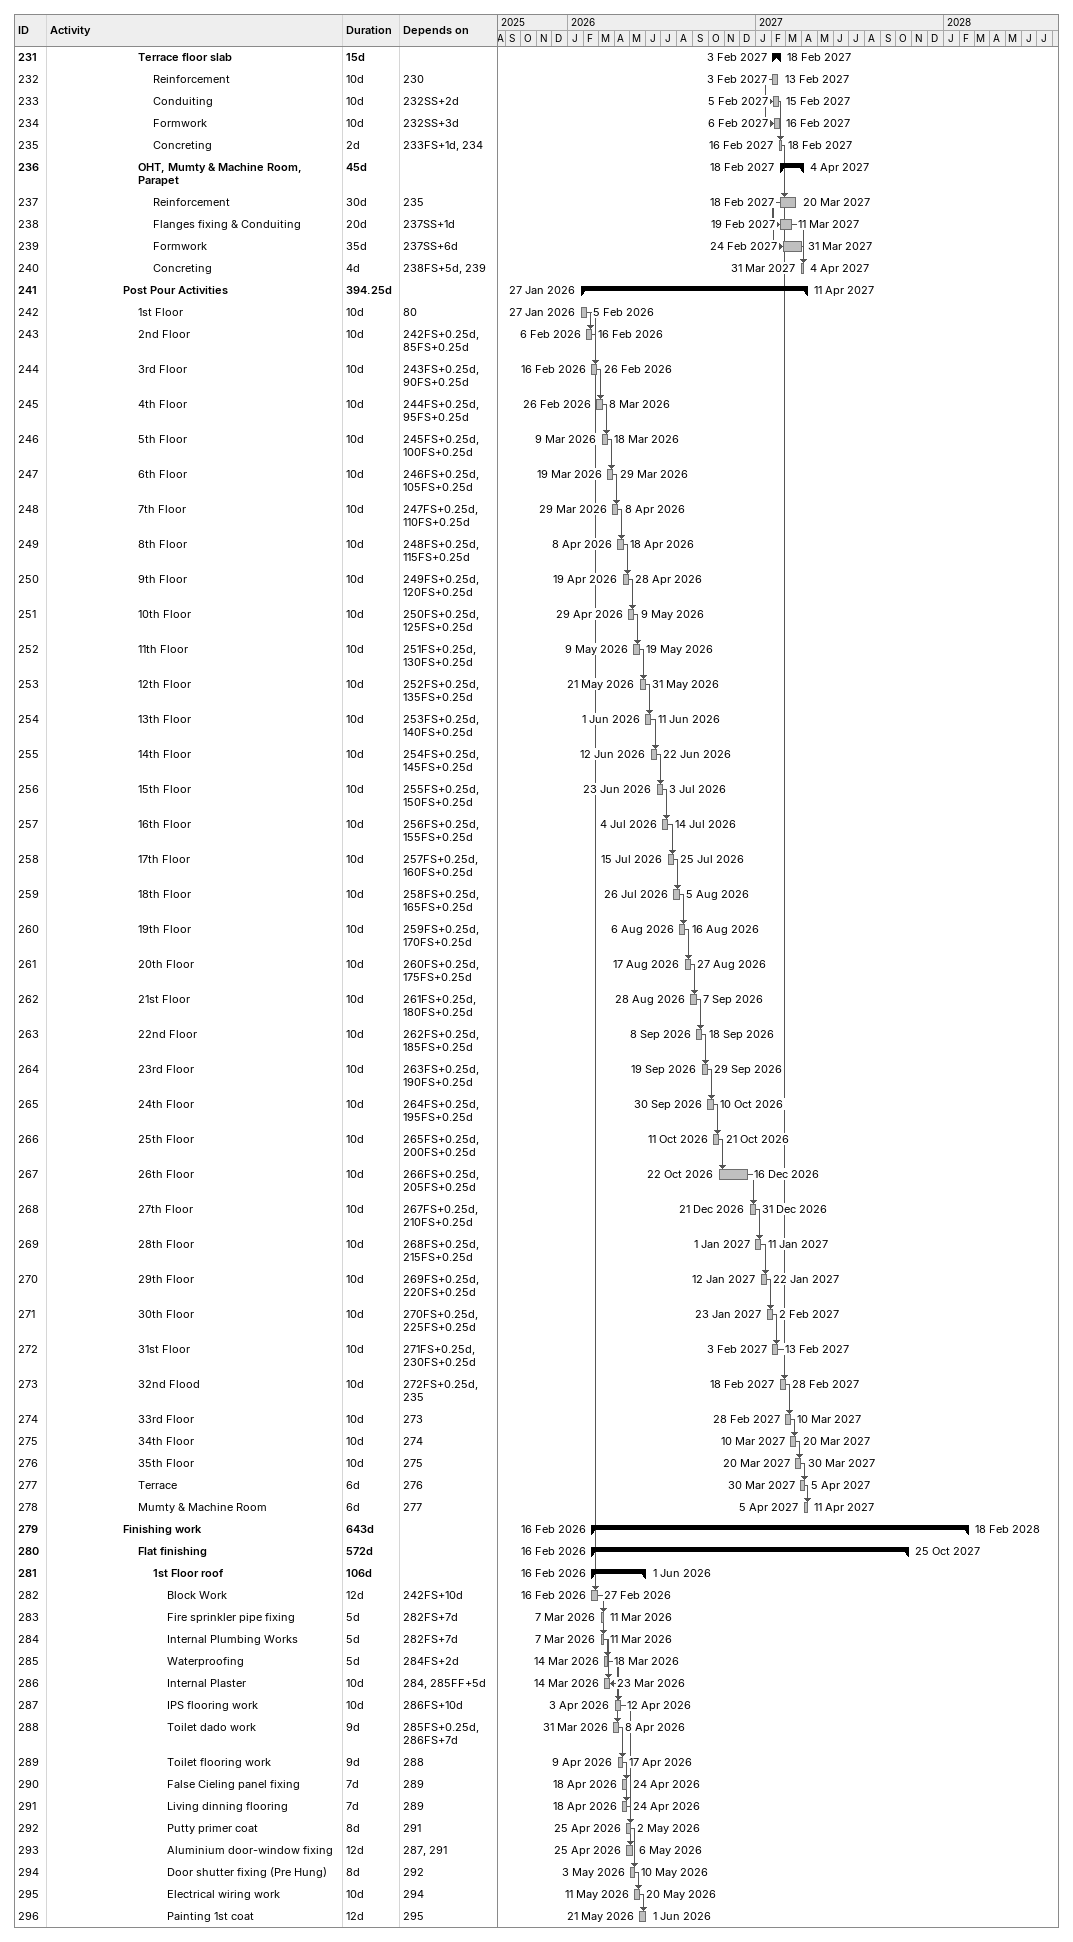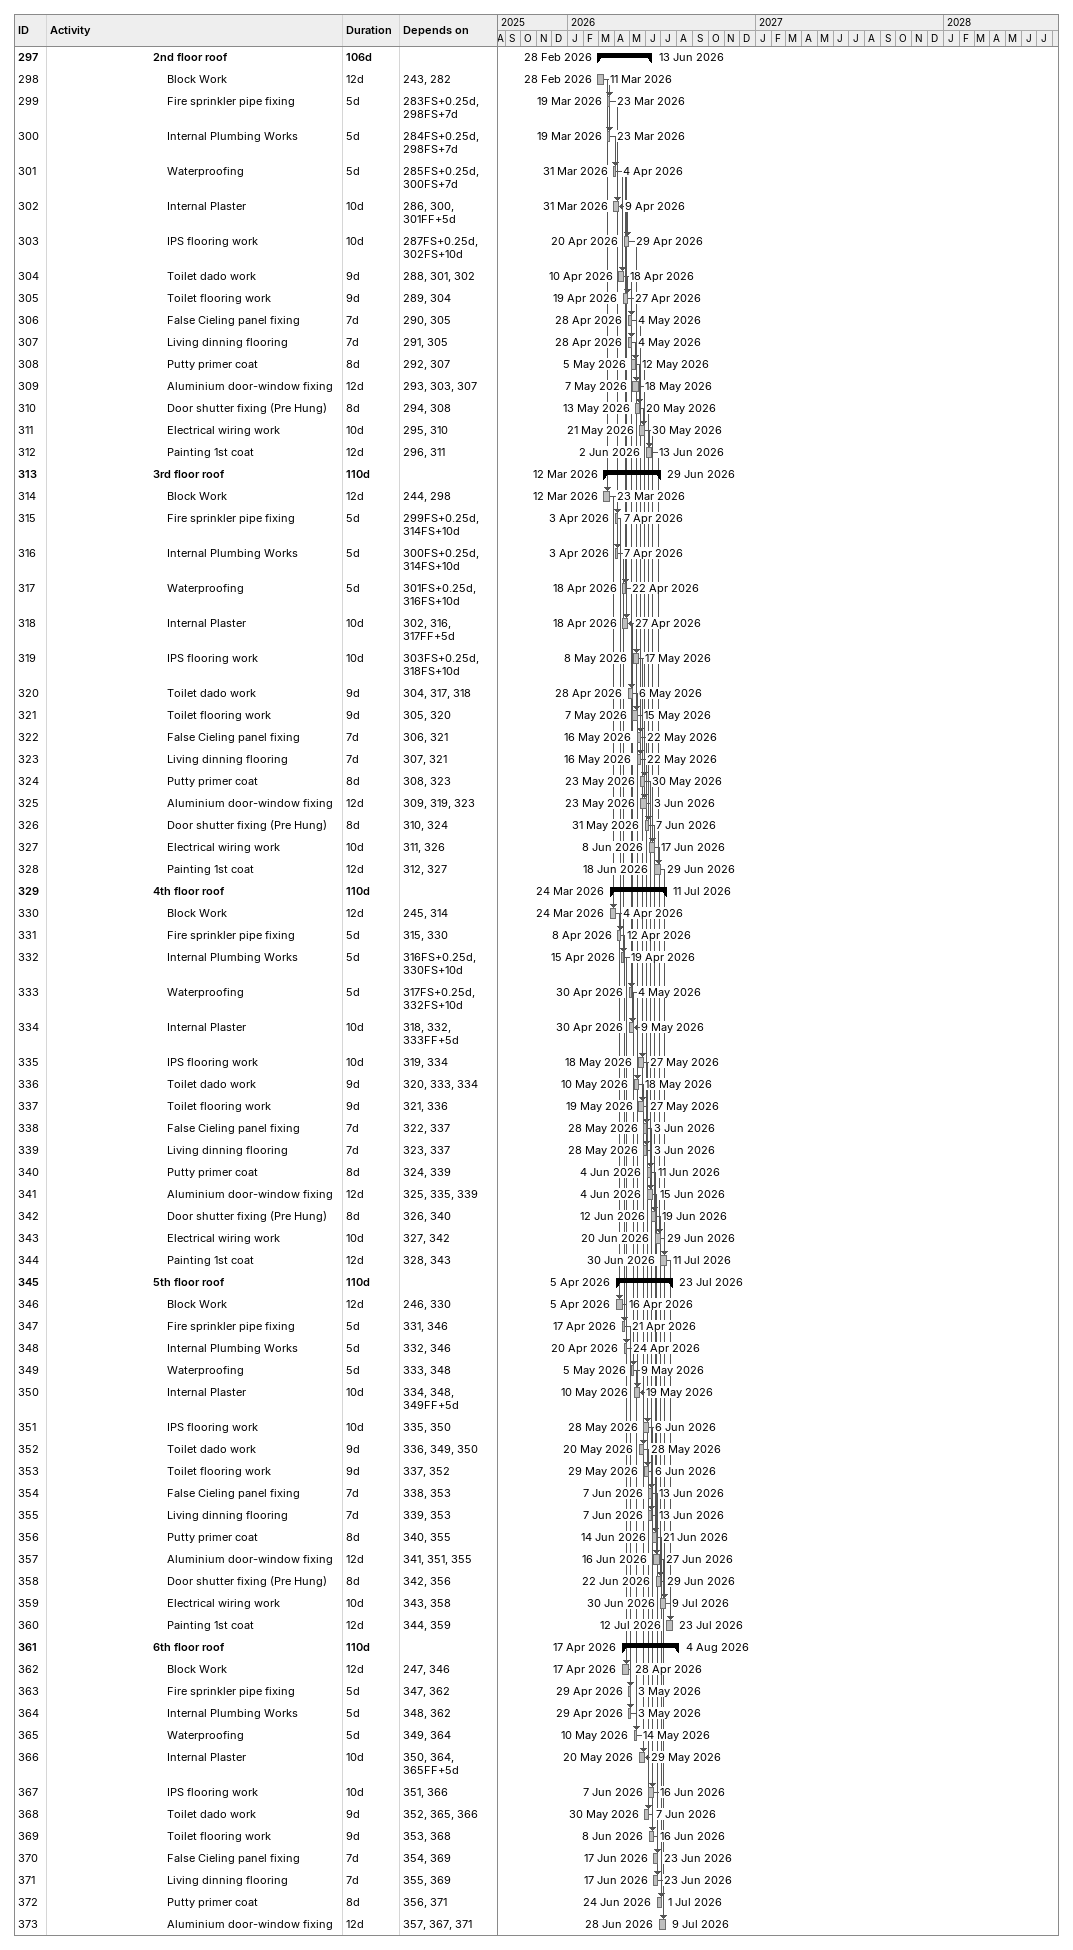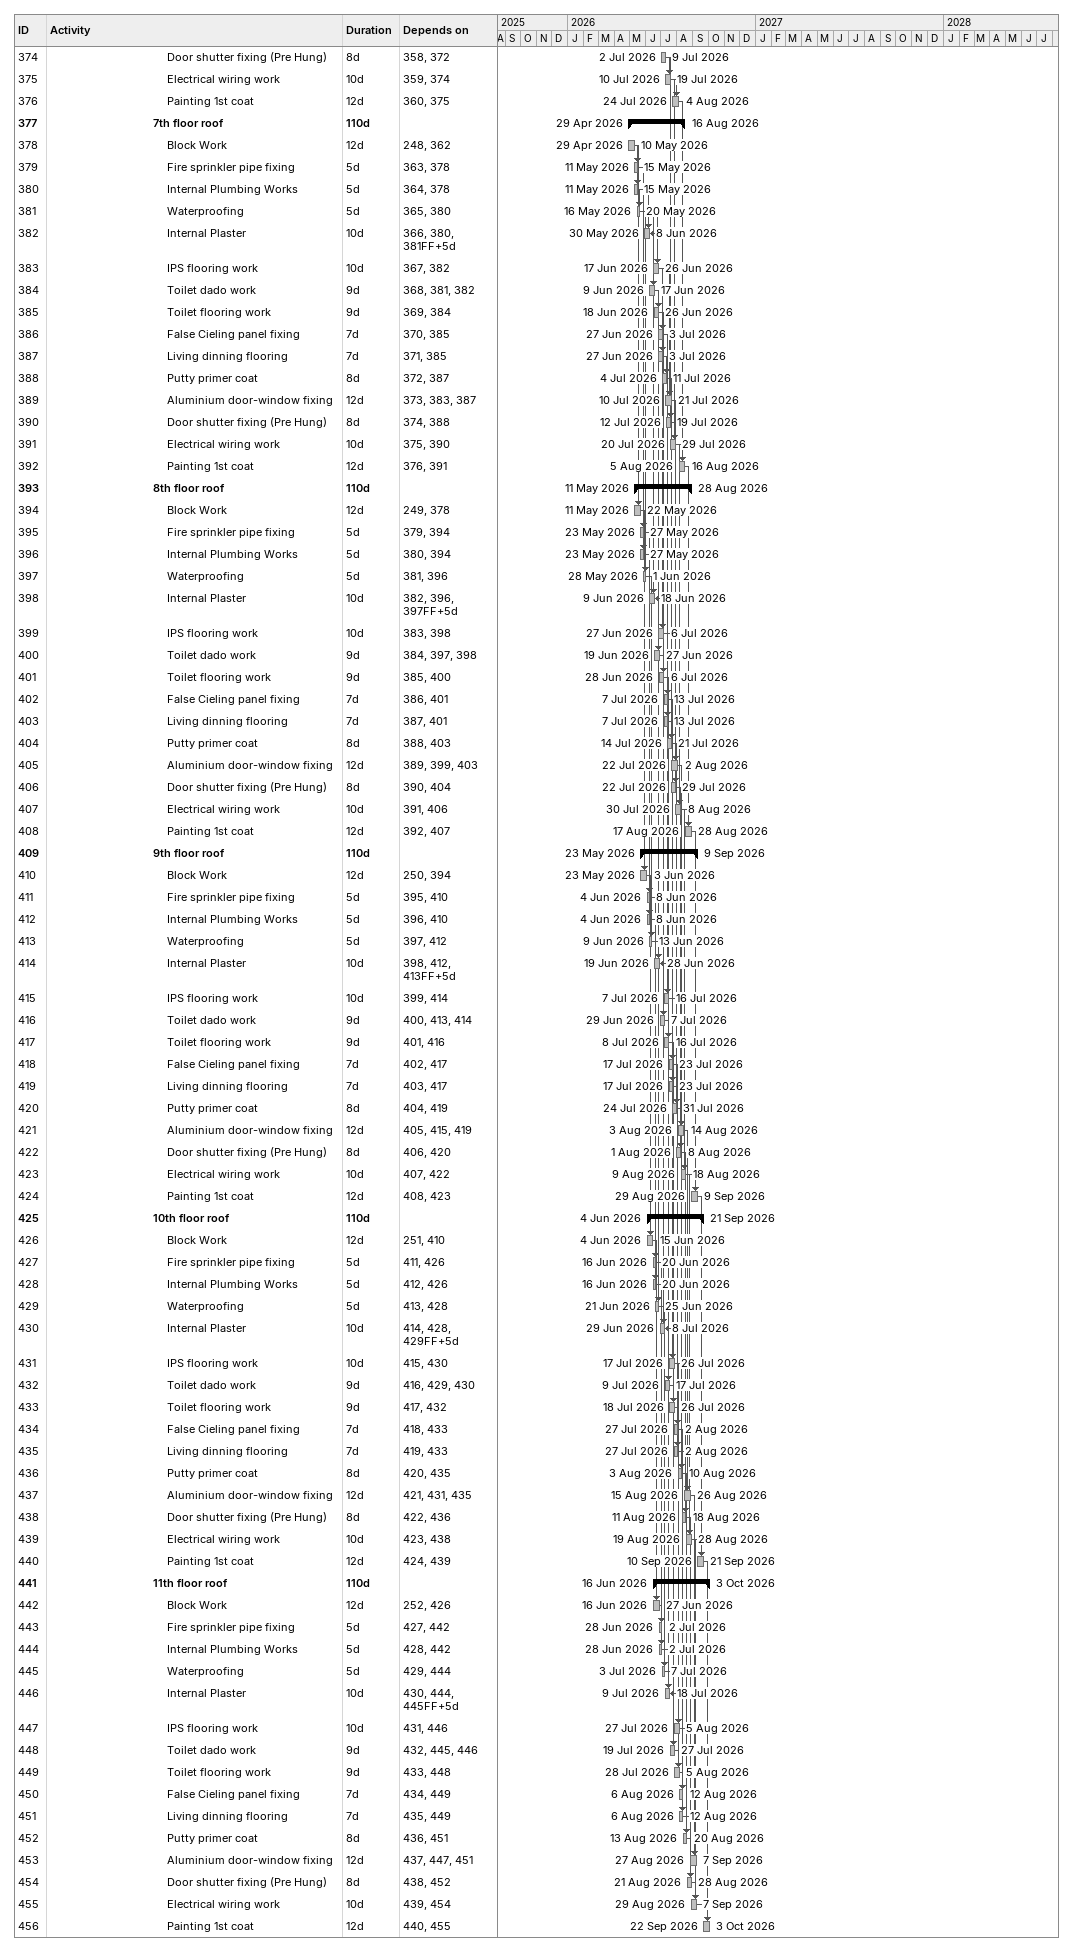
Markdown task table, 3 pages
| ID | Level | Task | Duration | Start | Finish | Predecessors |
|---|---|---|---|---|---|---|
| 231 | 7 | **Terrace floor slab** | 15d | 2027-02-03 | 2027-02-18 |  |
| 232 | 8 | Reinforcement | 10d | 2027-02-03 | 2027-02-13 | 230 |
| 233 | 8 | Conduiting | 10d | 2027-02-05 | 2027-02-15 | 232SS+2d |
| 234 | 8 | Formwork | 10d | 2027-02-06 | 2027-02-16 | 232SS+3d |
| 235 | 8 | Concreting | 2d | 2027-02-16 | 2027-02-18 | 233FS+1d, 234 |
| 236 | 7 | **OHT, Mumty & Machine Room, Parapet** | 45d | 2027-02-18 | 2027-04-04 |  |
| 237 | 8 | Reinforcement | 30d | 2027-02-18 | 2027-03-20 | 235 |
| 238 | 8 | Flanges fixing & Conduiting | 20d | 2027-02-19 | 2027-03-11 | 237SS+1d |
| 239 | 8 | Formwork | 35d | 2027-02-24 | 2027-03-31 | 237SS+6d |
| 240 | 8 | Concreting | 4d | 2027-03-31 | 2027-04-04 | 238FS+5d, 239 |
| 241 | 6 | **Post Pour Activities** | 394.25d | 2026-01-27 | 2027-04-11 |  |
| 242 | 7 | 1st Floor | 10d | 2026-01-27 | 2026-02-05 | 80 |
| 243 | 7 | 2nd Floor | 10d | 2026-02-06 | 2026-02-16 | 242FS+0.25d, 85FS+0.25d |
| 244 | 7 | 3rd Floor | 10d | 2026-02-16 | 2026-02-26 | 243FS+0.25d, 90FS+0.25d |
| 245 | 7 | 4th Floor | 10d | 2026-02-26 | 2026-03-08 | 244FS+0.25d, 95FS+0.25d |
| 246 | 7 | 5th Floor | 10d | 2026-03-09 | 2026-03-18 | 245FS+0.25d, 100FS+0.25d |
| 247 | 7 | 6th Floor | 10d | 2026-03-19 | 2026-03-29 | 246FS+0.25d, 105FS+0.25d |
| 248 | 7 | 7th Floor | 10d | 2026-03-29 | 2026-04-08 | 247FS+0.25d, 110FS+0.25d |
| 249 | 7 | 8th Floor | 10d | 2026-04-08 | 2026-04-18 | 248FS+0.25d, 115FS+0.25d |
| 250 | 7 | 9th Floor | 10d | 2026-04-19 | 2026-04-28 | 249FS+0.25d, 120FS+0.25d |
| 251 | 7 | 10th Floor | 10d | 2026-04-29 | 2026-05-09 | 250FS+0.25d, 125FS+0.25d |
| 252 | 7 | 11th Floor | 10d | 2026-05-09 | 2026-05-19 | 251FS+0.25d, 130FS+0.25d |
| 253 | 7 | 12th Floor | 10d | 2026-05-21 | 2026-05-31 | 252FS+0.25d, 135FS+0.25d |
| 254 | 7 | 13th Floor | 10d | 2026-06-01 | 2026-06-11 | 253FS+0.25d, 140FS+0.25d |
| 255 | 7 | 14th Floor | 10d | 2026-06-12 | 2026-06-22 | 254FS+0.25d, 145FS+0.25d |
| 256 | 7 | 15th Floor | 10d | 2026-06-23 | 2026-07-03 | 255FS+0.25d, 150FS+0.25d |
| 257 | 7 | 16th Floor | 10d | 2026-07-04 | 2026-07-14 | 256FS+0.25d, 155FS+0.25d |
| 258 | 7 | 17th Floor | 10d | 2026-07-15 | 2026-07-25 | 257FS+0.25d, 160FS+0.25d |
| 259 | 7 | 18th Floor | 10d | 2026-07-26 | 2026-08-05 | 258FS+0.25d, 165FS+0.25d |
| 260 | 7 | 19th Floor | 10d | 2026-08-06 | 2026-08-16 | 259FS+0.25d, 170FS+0.25d |
| 261 | 7 | 20th Floor | 10d | 2026-08-17 | 2026-08-27 | 260FS+0.25d, 175FS+0.25d |
| 262 | 7 | 21st Floor | 10d | 2026-08-28 | 2026-09-07 | 261FS+0.25d, 180FS+0.25d |
| 263 | 7 | 22nd Floor | 10d | 2026-09-08 | 2026-09-18 | 262FS+0.25d, 185FS+0.25d |
| 264 | 7 | 23rd Floor | 10d | 2026-09-19 | 2026-09-29 | 263FS+0.25d, 190FS+0.25d |
| 265 | 7 | 24th Floor | 10d | 2026-09-30 | 2026-10-10 | 264FS+0.25d, 195FS+0.25d |
| 266 | 7 | 25th Floor | 10d | 2026-10-11 | 2026-10-21 | 265FS+0.25d, 200FS+0.25d |
| 267 | 7 | 26th Floor | 10d | 2026-10-22 | 2026-12-16 | 266FS+0.25d, 205FS+0.25d |
| 268 | 7 | 27th Floor | 10d | 2026-12-21 | 2026-12-31 | 267FS+0.25d, 210FS+0.25d |
| 269 | 7 | 28th Floor | 10d | 2027-01-01 | 2027-01-11 | 268FS+0.25d, 215FS+0.25d |
| 270 | 7 | 29th Floor | 10d | 2027-01-12 | 2027-01-22 | 269FS+0.25d, 220FS+0.25d |
| 271 | 7 | 30th Floor | 10d | 2027-01-23 | 2027-02-02 | 270FS+0.25d, 225FS+0.25d |
| 272 | 7 | 31st Floor | 10d | 2027-02-03 | 2027-02-13 | 271FS+0.25d, 230FS+0.25d |
| 273 | 7 | 32nd Flood | 10d | 2027-02-18 | 2027-02-28 | 272FS+0.25d, 235 |
| 274 | 7 | 33rd Floor | 10d | 2027-02-28 | 2027-03-10 | 273 |
| 275 | 7 | 34th Floor | 10d | 2027-03-10 | 2027-03-20 | 274 |
| 276 | 7 | 35th Floor | 10d | 2027-03-20 | 2027-03-30 | 275 |
| 277 | 7 | Terrace | 6d | 2027-03-30 | 2027-04-05 | 276 |
| 278 | 7 | Mumty & Machine Room | 6d | 2027-04-05 | 2027-04-11 | 277 |
| 279 | 6 | **Finishing work** | 643d | 2026-02-16 | 2028-02-18 |  |
| 280 | 7 | **Flat finishing** | 572d | 2026-02-16 | 2027-10-25 |  |
| 281 | 8 | **1st Floor roof** | 106d | 2026-02-16 | 2026-06-01 |  |
| 282 | 9 | Block Work | 12d | 2026-02-16 | 2026-02-27 | 242FS+10d |
| 283 | 9 | Fire sprinkler pipe fixing | 5d | 2026-03-07 | 2026-03-11 | 282FS+7d |
| 284 | 9 | Internal Plumbing Works | 5d | 2026-03-07 | 2026-03-11 | 282FS+7d |
| 285 | 9 | Waterproofing | 5d | 2026-03-14 | 2026-03-18 | 284FS+2d |
| 286 | 9 | Internal Plaster | 10d | 2026-03-14 | 2026-03-23 | 284, 285FF+5d |
| 287 | 9 | IPS flooring work | 10d | 2026-04-03 | 2026-04-12 | 286FS+10d |
| 288 | 9 | Toilet dado work | 9d | 2026-03-31 | 2026-04-08 | 285FS+0.25d, 286FS+7d |
| 289 | 9 | Toilet flooring work | 9d | 2026-04-09 | 2026-04-17 | 288 |
| 290 | 9 | False Cieling panel fixing | 7d | 2026-04-18 | 2026-04-24 | 289 |
| 291 | 9 | Living dinning flooring | 7d | 2026-04-18 | 2026-04-24 | 289 |
| 292 | 9 | Putty primer coat | 8d | 2026-04-25 | 2026-05-02 | 291 |
| 293 | 9 | Aluminium door-window fixing | 12d | 2026-04-25 | 2026-05-06 | 287, 291 |
| 294 | 9 | Door shutter fixing (Pre Hung) | 8d | 2026-05-03 | 2026-05-10 | 292 |
| 295 | 9 | Electrical wiring work | 10d | 2026-05-11 | 2026-05-20 | 294 |
| 296 | 9 | Painting 1st coat | 12d | 2026-05-21 | 2026-06-01 | 295 |
| 297 | 8 | **2nd floor roof** | 106d | 2026-02-28 | 2026-06-13 |  |
| 298 | 9 | Block Work | 12d | 2026-02-28 | 2026-03-11 | 243, 282 |
| 299 | 9 | Fire sprinkler pipe fixing | 5d | 2026-03-19 | 2026-03-23 | 283FS+0.25d, 298FS+7d |
| 300 | 9 | Internal Plumbing Works | 5d | 2026-03-19 | 2026-03-23 | 284FS+0.25d, 298FS+7d |
| 301 | 9 | Waterproofing | 5d | 2026-03-31 | 2026-04-04 | 285FS+0.25d, 300FS+7d |
| 302 | 9 | Internal Plaster | 10d | 2026-03-31 | 2026-04-09 | 286, 300, 301FF+5d |
| 303 | 9 | IPS flooring work | 10d | 2026-04-20 | 2026-04-29 | 287FS+0.25d, 302FS+10d |
| 304 | 9 | Toilet dado work | 9d | 2026-04-10 | 2026-04-18 | 288, 301, 302 |
| 305 | 9 | Toilet flooring work | 9d | 2026-04-19 | 2026-04-27 | 289, 304 |
| 306 | 9 | False Cieling panel fixing | 7d | 2026-04-28 | 2026-05-04 | 290, 305 |
| 307 | 9 | Living dinning flooring | 7d | 2026-04-28 | 2026-05-04 | 291, 305 |
| 308 | 9 | Putty primer coat | 8d | 2026-05-05 | 2026-05-12 | 292, 307 |
| 309 | 9 | Aluminium door-window fixing | 12d | 2026-05-07 | 2026-05-18 | 293, 303, 307 |
| 310 | 9 | Door shutter fixing (Pre Hung) | 8d | 2026-05-13 | 2026-05-20 | 294, 308 |
| 311 | 9 | Electrical wiring work | 10d | 2026-05-21 | 2026-05-30 | 295, 310 |
| 312 | 9 | Painting 1st coat | 12d | 2026-06-02 | 2026-06-13 | 296, 311 |
| 313 | 8 | **3rd floor roof** | 110d | 2026-03-12 | 2026-06-29 |  |
| 314 | 9 | Block Work | 12d | 2026-03-12 | 2026-03-23 | 244, 298 |
| 315 | 9 | Fire sprinkler pipe fixing | 5d | 2026-04-03 | 2026-04-07 | 299FS+0.25d, 314FS+10d |
| 316 | 9 | Internal Plumbing Works | 5d | 2026-04-03 | 2026-04-07 | 300FS+0.25d, 314FS+10d |
| 317 | 9 | Waterproofing | 5d | 2026-04-18 | 2026-04-22 | 301FS+0.25d, 316FS+10d |
| 318 | 9 | Internal Plaster | 10d | 2026-04-18 | 2026-04-27 | 302, 316, 317FF+5d |
| 319 | 9 | IPS flooring work | 10d | 2026-05-08 | 2026-05-17 | 303FS+0.25d, 318FS+10d |
| 320 | 9 | Toilet dado work | 9d | 2026-04-28 | 2026-05-06 | 304, 317, 318 |
| 321 | 9 | Toilet flooring work | 9d | 2026-05-07 | 2026-05-15 | 305, 320 |
| 322 | 9 | False Cieling panel fixing | 7d | 2026-05-16 | 2026-05-22 | 306, 321 |
| 323 | 9 | Living dinning flooring | 7d | 2026-05-16 | 2026-05-22 | 307, 321 |
| 324 | 9 | Putty primer coat | 8d | 2026-05-23 | 2026-05-30 | 308, 323 |
| 325 | 9 | Aluminium door-window fixing | 12d | 2026-05-23 | 2026-06-03 | 309, 319, 323 |
| 326 | 9 | Door shutter fixing (Pre Hung) | 8d | 2026-05-31 | 2026-06-07 | 310, 324 |
| 327 | 9 | Electrical wiring work | 10d | 2026-06-08 | 2026-06-17 | 311, 326 |
| 328 | 9 | Painting 1st coat | 12d | 2026-06-18 | 2026-06-29 | 312, 327 |
| 329 | 8 | **4th floor roof** | 110d | 2026-03-24 | 2026-07-11 |  |
| 330 | 9 | Block Work | 12d | 2026-03-24 | 2026-04-04 | 245, 314 |
| 331 | 9 | Fire sprinkler pipe fixing | 5d | 2026-04-08 | 2026-04-12 | 315, 330 |
| 332 | 9 | Internal Plumbing Works | 5d | 2026-04-15 | 2026-04-19 | 316FS+0.25d, 330FS+10d |
| 333 | 9 | Waterproofing | 5d | 2026-04-30 | 2026-05-04 | 317FS+0.25d, 332FS+10d |
| 334 | 9 | Internal Plaster | 10d | 2026-04-30 | 2026-05-09 | 318, 332, 333FF+5d |
| 335 | 9 | IPS flooring work | 10d | 2026-05-18 | 2026-05-27 | 319, 334 |
| 336 | 9 | Toilet dado work | 9d | 2026-05-10 | 2026-05-18 | 320, 333, 334 |
| 337 | 9 | Toilet flooring work | 9d | 2026-05-19 | 2026-05-27 | 321, 336 |
| 338 | 9 | False Cieling panel fixing | 7d | 2026-05-28 | 2026-06-03 | 322, 337 |
| 339 | 9 | Living dinning flooring | 7d | 2026-05-28 | 2026-06-03 | 323, 337 |
| 340 | 9 | Putty primer coat | 8d | 2026-06-04 | 2026-06-11 | 324, 339 |
| 341 | 9 | Aluminium door-window fixing | 12d | 2026-06-04 | 2026-06-15 | 325, 335, 339 |
| 342 | 9 | Door shutter fixing (Pre Hung) | 8d | 2026-06-12 | 2026-06-19 | 326, 340 |
| 343 | 9 | Electrical wiring work | 10d | 2026-06-20 | 2026-06-29 | 327, 342 |
| 344 | 9 | Painting 1st coat | 12d | 2026-06-30 | 2026-07-11 | 328, 343 |
| 345 | 8 | **5th floor roof** | 110d | 2026-04-05 | 2026-07-23 |  |
| 346 | 9 | Block Work | 12d | 2026-04-05 | 2026-04-16 | 246, 330 |
| 347 | 9 | Fire sprinkler pipe fixing | 5d | 2026-04-17 | 2026-04-21 | 331, 346 |
| 348 | 9 | Internal Plumbing Works | 5d | 2026-04-20 | 2026-04-24 | 332, 346 |
| 349 | 9 | Waterproofing | 5d | 2026-05-05 | 2026-05-09 | 333, 348 |
| 350 | 9 | Internal Plaster | 10d | 2026-05-10 | 2026-05-19 | 334, 348, 349FF+5d |
| 351 | 9 | IPS flooring work | 10d | 2026-05-28 | 2026-06-06 | 335, 350 |
| 352 | 9 | Toilet dado work | 9d | 2026-05-20 | 2026-05-28 | 336, 349, 350 |
| 353 | 9 | Toilet flooring work | 9d | 2026-05-29 | 2026-06-06 | 337, 352 |
| 354 | 9 | False Cieling panel fixing | 7d | 2026-06-07 | 2026-06-13 | 338, 353 |
| 355 | 9 | Living dinning flooring | 7d | 2026-06-07 | 2026-06-13 | 339, 353 |
| 356 | 9 | Putty primer coat | 8d | 2026-06-14 | 2026-06-21 | 340, 355 |
| 357 | 9 | Aluminium door-window fixing | 12d | 2026-06-16 | 2026-06-27 | 341, 351, 355 |
| 358 | 9 | Door shutter fixing (Pre Hung) | 8d | 2026-06-22 | 2026-06-29 | 342, 356 |
| 359 | 9 | Electrical wiring work | 10d | 2026-06-30 | 2026-07-09 | 343, 358 |
| 360 | 9 | Painting 1st coat | 12d | 2026-07-12 | 2026-07-23 | 344, 359 |
| 361 | 8 | **6th floor roof** | 110d | 2026-04-17 | 2026-08-04 |  |
| 362 | 9 | Block Work | 12d | 2026-04-17 | 2026-04-28 | 247, 346 |
| 363 | 9 | Fire sprinkler pipe fixing | 5d | 2026-04-29 | 2026-05-03 | 347, 362 |
| 364 | 9 | Internal Plumbing Works | 5d | 2026-04-29 | 2026-05-03 | 348, 362 |
| 365 | 9 | Waterproofing | 5d | 2026-05-10 | 2026-05-14 | 349, 364 |
| 366 | 9 | Internal Plaster | 10d | 2026-05-20 | 2026-05-29 | 350, 364, 365FF+5d |
| 367 | 9 | IPS flooring work | 10d | 2026-06-07 | 2026-06-16 | 351, 366 |
| 368 | 9 | Toilet dado work | 9d | 2026-05-30 | 2026-06-07 | 352, 365, 366 |
| 369 | 9 | Toilet flooring work | 9d | 2026-06-08 | 2026-06-16 | 353, 368 |
| 370 | 9 | False Cieling panel fixing | 7d | 2026-06-17 | 2026-06-23 | 354, 369 |
| 371 | 9 | Living dinning flooring | 7d | 2026-06-17 | 2026-06-23 | 355, 369 |
| 372 | 9 | Putty primer coat | 8d | 2026-06-24 | 2026-07-01 | 356, 371 |
| 373 | 9 | Aluminium door-window fixing | 12d | 2026-06-28 | 2026-07-09 | 357, 367, 371 |
| 374 | 9 | Door shutter fixing (Pre Hung) | 8d | 2026-07-02 | 2026-07-09 | 358, 372 |
| 375 | 9 | Electrical wiring work | 10d | 2026-07-10 | 2026-07-19 | 359, 374 |
| 376 | 9 | Painting 1st coat | 12d | 2026-07-24 | 2026-08-04 | 360, 375 |
| 377 | 8 | **7th floor roof** | 110d | 2026-04-29 | 2026-08-16 |  |
| 378 | 9 | Block Work | 12d | 2026-04-29 | 2026-05-10 | 248, 362 |
| 379 | 9 | Fire sprinkler pipe fixing | 5d | 2026-05-11 | 2026-05-15 | 363, 378 |
| 380 | 9 | Internal Plumbing Works | 5d | 2026-05-11 | 2026-05-15 | 364, 378 |
| 381 | 9 | Waterproofing | 5d | 2026-05-16 | 2026-05-20 | 365, 380 |
| 382 | 9 | Internal Plaster | 10d | 2026-05-30 | 2026-06-08 | 366, 380, 381FF+5d |
| 383 | 9 | IPS flooring work | 10d | 2026-06-17 | 2026-06-26 | 367, 382 |
| 384 | 9 | Toilet dado work | 9d | 2026-06-09 | 2026-06-17 | 368, 381, 382 |
| 385 | 9 | Toilet flooring work | 9d | 2026-06-18 | 2026-06-26 | 369, 384 |
| 386 | 9 | False Cieling panel fixing | 7d | 2026-06-27 | 2026-07-03 | 370, 385 |
| 387 | 9 | Living dinning flooring | 7d | 2026-06-27 | 2026-07-03 | 371, 385 |
| 388 | 9 | Putty primer coat | 8d | 2026-07-04 | 2026-07-11 | 372, 387 |
| 389 | 9 | Aluminium door-window fixing | 12d | 2026-07-10 | 2026-07-21 | 373, 383, 387 |
| 390 | 9 | Door shutter fixing (Pre Hung) | 8d | 2026-07-12 | 2026-07-19 | 374, 388 |
| 391 | 9 | Electrical wiring work | 10d | 2026-07-20 | 2026-07-29 | 375, 390 |
| 392 | 9 | Painting 1st coat | 12d | 2026-08-05 | 2026-08-16 | 376, 391 |
| 393 | 8 | **8th floor roof** | 110d | 2026-05-11 | 2026-08-28 |  |
| 394 | 9 | Block Work | 12d | 2026-05-11 | 2026-05-22 | 249, 378 |
| 395 | 9 | Fire sprinkler pipe fixing | 5d | 2026-05-23 | 2026-05-27 | 379, 394 |
| 396 | 9 | Internal Plumbing Works | 5d | 2026-05-23 | 2026-05-27 | 380, 394 |
| 397 | 9 | Waterproofing | 5d | 2026-05-28 | 2026-06-01 | 381, 396 |
| 398 | 9 | Internal Plaster | 10d | 2026-06-09 | 2026-06-18 | 382, 396, 397FF+5d |
| 399 | 9 | IPS flooring work | 10d | 2026-06-27 | 2026-07-06 | 383, 398 |
| 400 | 9 | Toilet dado work | 9d | 2026-06-19 | 2026-06-27 | 384, 397, 398 |
| 401 | 9 | Toilet flooring work | 9d | 2026-06-28 | 2026-07-06 | 385, 400 |
| 402 | 9 | False Cieling panel fixing | 7d | 2026-07-07 | 2026-07-13 | 386, 401 |
| 403 | 9 | Living dinning flooring | 7d | 2026-07-07 | 2026-07-13 | 387, 401 |
| 404 | 9 | Putty primer coat | 8d | 2026-07-14 | 2026-07-21 | 388, 403 |
| 405 | 9 | Aluminium door-window fixing | 12d | 2026-07-22 | 2026-08-02 | 389, 399, 403 |
| 406 | 9 | Door shutter fixing (Pre Hung) | 8d | 2026-07-22 | 2026-07-29 | 390, 404 |
| 407 | 9 | Electrical wiring work | 10d | 2026-07-30 | 2026-08-08 | 391, 406 |
| 408 | 9 | Painting 1st coat | 12d | 2026-08-17 | 2026-08-28 | 392, 407 |
| 409 | 8 | **9th floor roof** | 110d | 2026-05-23 | 2026-09-09 |  |
| 410 | 9 | Block Work | 12d | 2026-05-23 | 2026-06-03 | 250, 394 |
| 411 | 9 | Fire sprinkler pipe fixing | 5d | 2026-06-04 | 2026-06-08 | 395, 410 |
| 412 | 9 | Internal Plumbing Works | 5d | 2026-06-04 | 2026-06-08 | 396, 410 |
| 413 | 9 | Waterproofing | 5d | 2026-06-09 | 2026-06-13 | 397, 412 |
| 414 | 9 | Internal Plaster | 10d | 2026-06-19 | 2026-06-28 | 398, 412, 413FF+5d |
| 415 | 9 | IPS flooring work | 10d | 2026-07-07 | 2026-07-16 | 399, 414 |
| 416 | 9 | Toilet dado work | 9d | 2026-06-29 | 2026-07-07 | 400, 413, 414 |
| 417 | 9 | Toilet flooring work | 9d | 2026-07-08 | 2026-07-16 | 401, 416 |
| 418 | 9 | False Cieling panel fixing | 7d | 2026-07-17 | 2026-07-23 | 402, 417 |
| 419 | 9 | Living dinning flooring | 7d | 2026-07-17 | 2026-07-23 | 403, 417 |
| 420 | 9 | Putty primer coat | 8d | 2026-07-24 | 2026-07-31 | 404, 419 |
| 421 | 9 | Aluminium door-window fixing | 12d | 2026-08-03 | 2026-08-14 | 405, 415, 419 |
| 422 | 9 | Door shutter fixing (Pre Hung) | 8d | 2026-08-01 | 2026-08-08 | 406, 420 |
| 423 | 9 | Electrical wiring work | 10d | 2026-08-09 | 2026-08-18 | 407, 422 |
| 424 | 9 | Painting 1st coat | 12d | 2026-08-29 | 2026-09-09 | 408, 423 |
| 425 | 8 | **10th floor roof** | 110d | 2026-06-04 | 2026-09-21 |  |
| 426 | 9 | Block Work | 12d | 2026-06-04 | 2026-06-15 | 251, 410 |
| 427 | 9 | Fire sprinkler pipe fixing | 5d | 2026-06-16 | 2026-06-20 | 411, 426 |
| 428 | 9 | Internal Plumbing Works | 5d | 2026-06-16 | 2026-06-20 | 412, 426 |
| 429 | 9 | Waterproofing | 5d | 2026-06-21 | 2026-06-25 | 413, 428 |
| 430 | 9 | Internal Plaster | 10d | 2026-06-29 | 2026-07-08 | 414, 428, 429FF+5d |
| 431 | 9 | IPS flooring work | 10d | 2026-07-17 | 2026-07-26 | 415, 430 |
| 432 | 9 | Toilet dado work | 9d | 2026-07-09 | 2026-07-17 | 416, 429, 430 |
| 433 | 9 | Toilet flooring work | 9d | 2026-07-18 | 2026-07-26 | 417, 432 |
| 434 | 9 | False Cieling panel fixing | 7d | 2026-07-27 | 2026-08-02 | 418, 433 |
| 435 | 9 | Living dinning flooring | 7d | 2026-07-27 | 2026-08-02 | 419, 433 |
| 436 | 9 | Putty primer coat | 8d | 2026-08-03 | 2026-08-10 | 420, 435 |
| 437 | 9 | Aluminium door-window fixing | 12d | 2026-08-15 | 2026-08-26 | 421, 431, 435 |
| 438 | 9 | Door shutter fixing (Pre Hung) | 8d | 2026-08-11 | 2026-08-18 | 422, 436 |
| 439 | 9 | Electrical wiring work | 10d | 2026-08-19 | 2026-08-28 | 423, 438 |
| 440 | 9 | Painting 1st coat | 12d | 2026-09-10 | 2026-09-21 | 424, 439 |
| 441 | 8 | **11th floor roof** | 110d | 2026-06-16 | 2026-10-03 |  |
| 442 | 9 | Block Work | 12d | 2026-06-16 | 2026-06-27 | 252, 426 |
| 443 | 9 | Fire sprinkler pipe fixing | 5d | 2026-06-28 | 2026-07-02 | 427, 442 |
| 444 | 9 | Internal Plumbing Works | 5d | 2026-06-28 | 2026-07-02 | 428, 442 |
| 445 | 9 | Waterproofing | 5d | 2026-07-03 | 2026-07-07 | 429, 444 |
| 446 | 9 | Internal Plaster | 10d | 2026-07-09 | 2026-07-18 | 430, 444, 445FF+5d |
| 447 | 9 | IPS flooring work | 10d | 2026-07-27 | 2026-08-05 | 431, 446 |
| 448 | 9 | Toilet dado work | 9d | 2026-07-19 | 2026-07-27 | 432, 445, 446 |
| 449 | 9 | Toilet flooring work | 9d | 2026-07-28 | 2026-08-05 | 433, 448 |
| 450 | 9 | False Cieling panel fixing | 7d | 2026-08-06 | 2026-08-12 | 434, 449 |
| 451 | 9 | Living dinning flooring | 7d | 2026-08-06 | 2026-08-12 | 435, 449 |
| 452 | 9 | Putty primer coat | 8d | 2026-08-13 | 2026-08-20 | 436, 451 |
| 453 | 9 | Aluminium door-window fixing | 12d | 2026-08-27 | 2026-09-07 | 437, 447, 451 |
| 454 | 9 | Door shutter fixing (Pre Hung) | 8d | 2026-08-21 | 2026-08-28 | 438, 452 |
| 455 | 9 | Electrical wiring work | 10d | 2026-08-29 | 2026-09-07 | 439, 454 |
| 456 | 9 | Painting 1st coat | 12d | 2026-09-22 | 2026-10-03 | 440, 455 |
